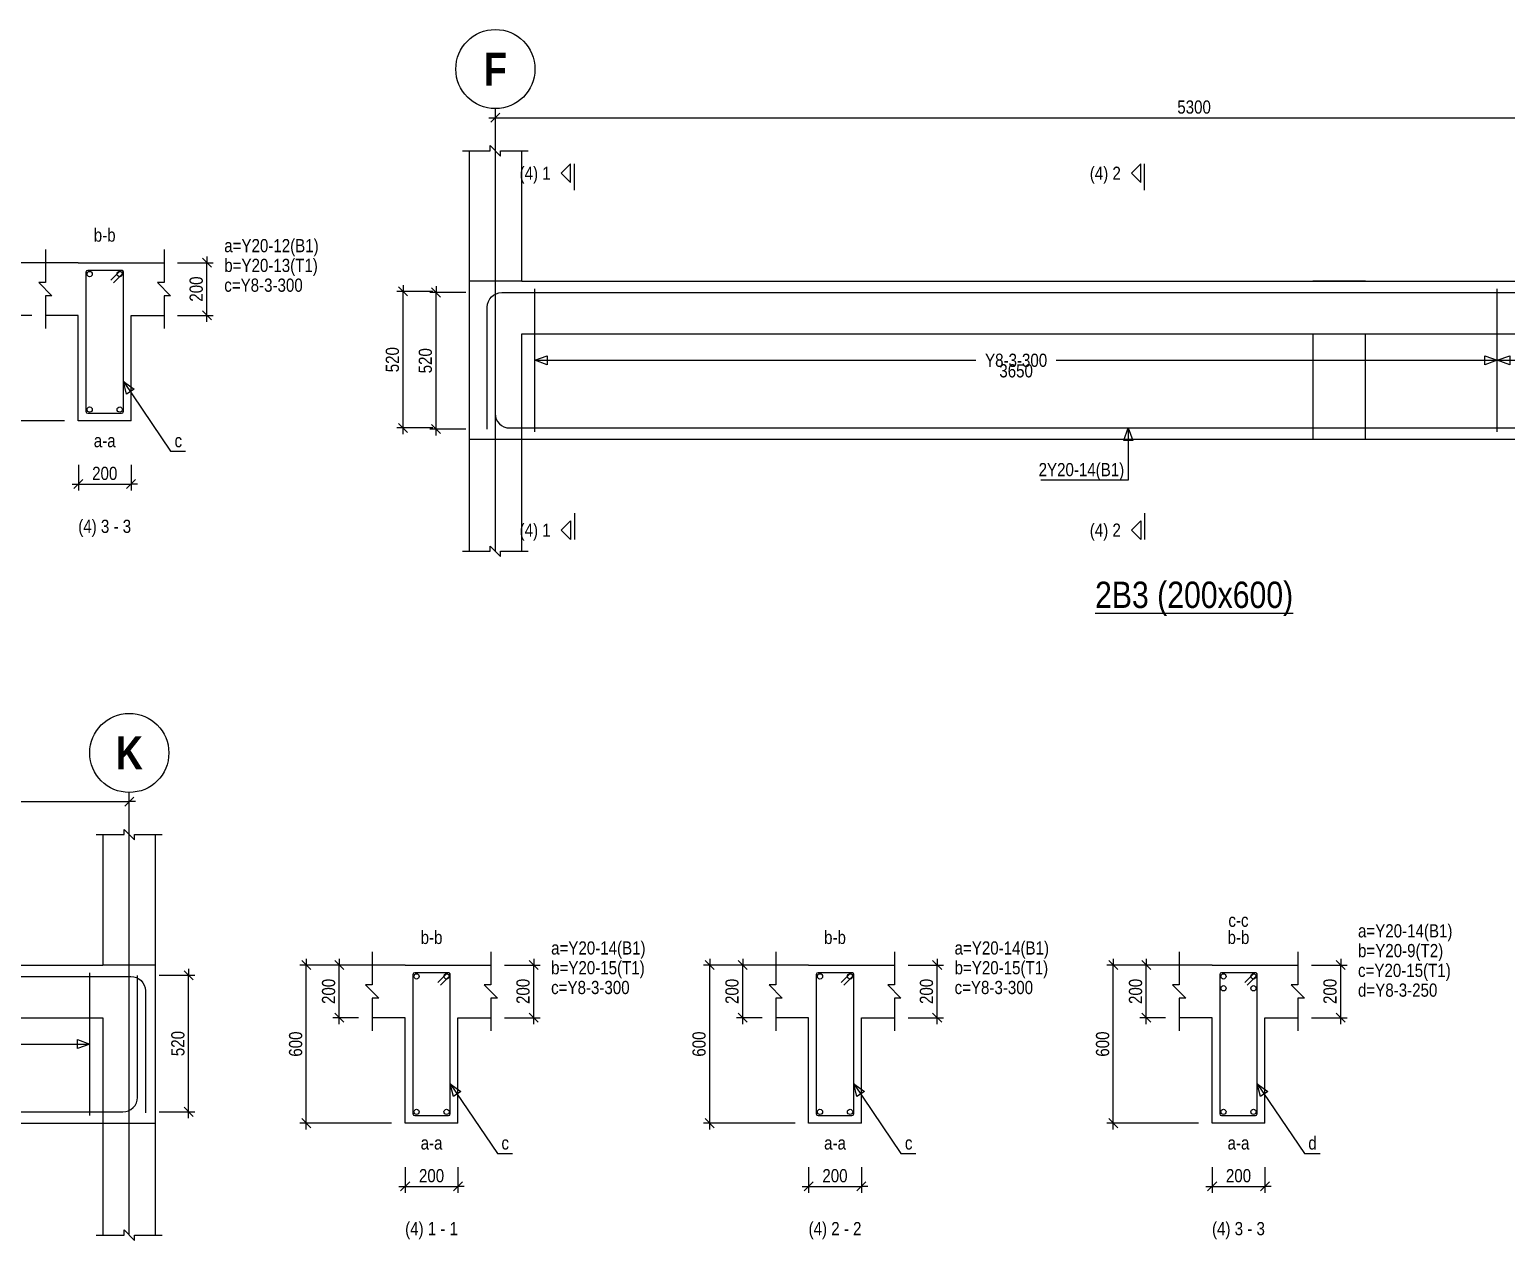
# Model space of a CAD drawing. Extents: x 0 to 206258, y -403073 to 0.
# Drawn here: x 33384 to 44586, y -204594 to -195404 of the extents above; entities that cross this region are included whole.
import ezdxf
from ezdxf.enums import TextEntityAlignment as Align
from ezdxf.lldxf.tags import DXFTag

# ---------------------------------------------------------------- set-up
doc = ezdxf.new("R2010")
doc.units = 0
doc.header["$LTSCALE"] = 1000
for name, color, linetype in [('Axis Circle(Dir 2)', 150, 'Continuous'), ('Axis Label(Dir 1)', 7, 'Continuous'), ('Axis Line(Dir 2)', 150, 'CENTER2'), ('Break Line', 5, 'Continuous'), ('Dimension Line', 5, 'Continuous'), ('Dimension Text', 5, 'Continuous'), ('Front Elevation Line', 40, 'Continuous'), ('Leader Line', 5, 'Continuous'), ('Link Line', 3, 'Continuous'), ('Rebar Label', 6, 'Continuous'), ('Rebar Line', 7, 'Continuous'), ('Section Label', 1, 'Continuous'), ('Section Line', 1, 'Continuous'), ('Top Rebar Label', 6, 'Continuous'), ('Top Rebar Line', 7, 'Continuous')]:
    doc.layers.add(name, color=color, linetype=linetype)
for name, color, linetype, true_color in [('Back Elevation Line', 191, 'HIDDEN2', 0xd4aaff), ('Beam Label(D)', 94, 'Continuous', 0x008100), ('Beam Line(D)', 112, 'Continuous', 0x00bd5e), ('Link Label', 94, 'Continuous', 0x008100)]:
    doc.layers.add(name, color=color, linetype=linetype, true_color=true_color)
doc.styles.add('Axis Label(Dir 1)', font='ARIALNB.TTF', dxfattribs={"height": 250})
doc.styles.add('Beam Label(D)', font='ARIALN.TTF', dxfattribs={"height": 200})
doc.styles.add('Dimension Text', font='ARIALN.TTF', dxfattribs={"height": 100})
doc.styles.add('Link Label', font='ARIALN.TTF', dxfattribs={"height": 100})
doc.styles.add('Rebar Label', font='ARIALN.TTF', dxfattribs={"height": 100})
doc.styles.add('Section Label', font='ARIALN.TTF', dxfattribs={"height": 100})
doc.styles.add('Top Rebar Label', font='ARIALN.TTF', dxfattribs={"height": 100})
tags = doc.linetypes.add('CENTER2', pattern=[1.125, 0.75, -0.125, 0.125, -0.125]).pattern_tags.tags
tags[10:11] = [DXFTag(74, 4), DXFTag(75, 0), DXFTag(340, '0'), DXFTag(46, 0.0), DXFTag(50, 0.0), DXFTag(44, 0.0), DXFTag(45, 0.0)]
tags[8:9] = [DXFTag(74, 4), DXFTag(75, 0), DXFTag(340, '0'), DXFTag(46, 0.0), DXFTag(50, 0.0), DXFTag(44, 0.0), DXFTag(45, 0.0)]
tags[6:7] = [DXFTag(74, 4), DXFTag(75, 0), DXFTag(340, '0'), DXFTag(46, 0.0), DXFTag(50, 0.0), DXFTag(44, 0.0), DXFTag(45, 0.0)]
tags[4:5] = [DXFTag(74, 4), DXFTag(75, 0), DXFTag(340, '0'), DXFTag(46, 0.0), DXFTag(50, 0.0), DXFTag(44, 0.0), DXFTag(45, 0.0)]
tags = doc.linetypes.add('HIDDEN2', pattern=[0.1875, 0.125, -0.0625]).pattern_tags.tags
tags[6:7] = [DXFTag(74, 4), DXFTag(75, 0), DXFTag(340, '0'), DXFTag(46, 0.0), DXFTag(50, 0.0), DXFTag(44, 0.0), DXFTag(45, 0.0)]
tags[4:5] = [DXFTag(74, 4), DXFTag(75, 0), DXFTag(340, '0'), DXFTag(46, 0.0), DXFTag(50, 0.0), DXFTag(44, 0.0), DXFTag(45, 0.0)]
doc.dimstyles.new('BEAM', dxfattribs={"dimtxt": 100, "dimasz": 30, "dimexe": 48.3, "dimexo": 103.5, "dimgap": 30, "dimtad": 1, "dimtoh": 1, "dimdec": 1, "dimlfac": 0.5, "dimdsep": 46, "dimtxsty": 'Dimension Text', "dimblk": 'PCDIM_TICK', "dimcen": 0.09, "dimclrd": 5, "dimclre": 5, "dimclrt": 5, "dimadec": 1, "dimazin": 0, "dimtp": 1, "dimtm": 1, "dimtfac": 1, "dimtdec": 4, "dimtofl": 0, "dimtmove": 0, "dimatfit": 3, "dimfxl": 1, "dimtolj": 1, "dimtzin": 0, "dimarcsym": 0})

# ---------------------------------------------------------------- blocks, each defined once
blk = doc.blocks.new('PCDIM_TICK')
at = {"layer": 'Dimension Line', "color": 0, "transparency": 33554687}
for p, q in [((1.15, 1.15), (-1.15, -1.15)), ((1.61, 0), (0, 0))]:
    blk.add_line(p, q, dxfattribs=at)
blk = doc.blocks.new('*U2745')
at = {"layer": 'Dimension Line', "color": 5, "true_color": 0x0000ff, "transparency": 16777216}
for p, q in [((34507, -197174), (34777, -197174)), ((34729, -197574), (34729, -197174)), ((34507, -197574), (34777, -197574))]:
    blk.add_line(p, q, dxfattribs=at)
at = {"layer": 'Dimension Line', "color": 5, "true_color": 0x0000ff, "transparency": 16777216, "xscale": 30, "yscale": 30}
for p, rotation in [((34729, -197174), 89.99999999999447), ((34729, -197574), 269.9999999999834)]:
    blk.add_blockref('PCDIM_TICK', p, dxfattribs=dict(at, rotation=rotation))
at = {"layer": 'Dimension Line', "color": 5, "true_color": 0x0000ff, "transparency": 16777216, "insert": (34699, -197374), "char_height": 100, "width": 182.77, "attachment_point": 8, "rotation": 90, "style": 'Dimension Text'}
blk.add_mtext('200', dxfattribs=at)
blk = doc.blocks.new('*U2746')
at = {"layer": 'Dimension Line', "color": 5, "true_color": 0x0000ff, "transparency": 16777216}
for p, q in [((33400, -197174), (33205, -197174)), ((33254, -197574), (33254, -197174)), ((33400, -197574), (33205, -197574))]:
    blk.add_line(p, q, dxfattribs=at)
at = {"layer": 'Dimension Line', "color": 5, "true_color": 0x0000ff, "transparency": 16777216, "xscale": 30, "yscale": 30}
for p, rotation in [((33254, -197174), 89.99999999999447), ((33254, -197574), 269.9999999999834)]:
    blk.add_blockref('PCDIM_TICK', p, dxfattribs=dict(at, rotation=rotation))
at = {"layer": 'Dimension Line', "color": 5, "true_color": 0x0000ff, "transparency": 16777216, "insert": (33224, -197374), "char_height": 100, "width": 182.77, "attachment_point": 8, "rotation": 90, "style": 'Dimension Text'}
blk.add_mtext('200', dxfattribs=at)
blk = doc.blocks.new('*U2747')
at = {"layer": 'Dimension Line', "color": 5, "true_color": 0x0000ff, "transparency": 16777216}
for p, q in [((33650, -197174), (32955, -197174)), ((33004, -198374), (33004, -197174)), ((33650, -198374), (32955, -198374))]:
    blk.add_line(p, q, dxfattribs=at)
at = {"layer": 'Dimension Line', "color": 5, "true_color": 0x0000ff, "transparency": 16777216, "xscale": 30, "yscale": 30}
for p, rotation in [((33004, -197174), 89.99999999999447), ((33004, -198374), 269.9999999999834)]:
    blk.add_blockref('PCDIM_TICK', p, dxfattribs=dict(at, rotation=rotation))
at = {"layer": 'Dimension Line', "color": 5, "true_color": 0x0000ff, "transparency": 16777216, "insert": (32974, -197774), "char_height": 100, "width": 181.97, "attachment_point": 8, "rotation": 90, "style": 'Dimension Text'}
blk.add_mtext('600', dxfattribs=at)
blk = doc.blocks.new('*U2748')
at = {"layer": 'Dimension Line', "color": 5, "true_color": 0x0000ff, "transparency": 16777216}
for p, q in [((33754, -198708), (33754, -198903)), ((34154, -198708), (34154, -198903)), ((33754, -198854), (34154, -198854))]:
    blk.add_line(p, q, dxfattribs=at)
at = {"layer": 'Dimension Line', "color": 5, "true_color": 0x0000ff, "transparency": 16777216, "xscale": 30, "yscale": 30, "rotation": 180.0000000000004}
blk.add_blockref('PCDIM_TICK', (33754, -198854), dxfattribs=at)
at = {"layer": 'Dimension Line', "color": 5, "true_color": 0x0000ff, "transparency": 16777216, "xscale": 30, "yscale": 30}
blk.add_blockref('PCDIM_TICK', (34154, -198854), dxfattribs=at)
at = {"layer": 'Dimension Line', "color": 5, "true_color": 0x0000ff, "transparency": 16777216, "insert": (33954, -198824), "char_height": 100, "width": 182.77, "attachment_point": 8, "style": 'Dimension Text'}
blk.add_mtext('200', dxfattribs=at)
blk = doc.blocks.new('*U2752')
at = {"layer": 'Dimension Line', "color": 5, "true_color": 0x0000ff, "transparency": 16777216}
for p, q in [((36692, -197400), (36419, -197400)), ((36467, -198436), (36467, -197400)), ((36692, -198436), (36419, -198436))]:
    blk.add_line(p, q, dxfattribs=at)
at = {"layer": 'Dimension Line', "color": 5, "true_color": 0x0000ff, "transparency": 16777216, "xscale": 30, "yscale": 30}
for p, rotation in [((36467, -197400), 89.99999999999447), ((36467, -198436), 269.9999999999834)]:
    blk.add_blockref('PCDIM_TICK', p, dxfattribs=dict(at, rotation=rotation))
at = {"layer": 'Dimension Line', "color": 5, "true_color": 0x0000ff, "transparency": 16777216, "insert": (36437, -197918), "char_height": 100, "width": 181.5, "attachment_point": 8, "rotation": 90, "style": 'Dimension Text'}
blk.add_mtext('520', dxfattribs=at)
blk = doc.blocks.new('*U2753')
at = {"layer": 'Dimension Line', "color": 5, "true_color": 0x0000ff, "transparency": 16777216}
for p, q in [((36442, -197392), (36169, -197392)), ((36217, -198428), (36217, -197392)), ((36442, -198428), (36169, -198428))]:
    blk.add_line(p, q, dxfattribs=at)
at = {"layer": 'Dimension Line', "color": 5, "true_color": 0x0000ff, "transparency": 16777216, "xscale": 30, "yscale": 30}
for p, rotation in [((36217, -197392), 89.99999999999447), ((36217, -198428), 269.9999999999834)]:
    blk.add_blockref('PCDIM_TICK', p, dxfattribs=dict(at, rotation=rotation))
at = {"layer": 'Dimension Line', "color": 5, "true_color": 0x0000ff, "transparency": 16777216, "insert": (36187, -197910), "char_height": 100, "width": 181.5, "attachment_point": 8, "rotation": 90, "style": 'Dimension Text'}
blk.add_mtext('520', dxfattribs=at)
blk = doc.blocks.new('*U2754')
at = {"layer": 'Dimension Line', "color": 5, "true_color": 0x0000ff, "transparency": 16777216}
for p, q in [((36917, -196221), (36917, -196026)), ((47517, -196221), (47517, -196026)), ((36917, -196074), (47517, -196074))]:
    blk.add_line(p, q, dxfattribs=at)
at = {"layer": 'Dimension Line', "color": 5, "true_color": 0x0000ff, "transparency": 16777216, "xscale": 30, "yscale": 30, "rotation": 180.0000000000004}
blk.add_blockref('PCDIM_TICK', (36917, -196074), dxfattribs=at)
at = {"layer": 'Dimension Line', "color": 5, "true_color": 0x0000ff, "transparency": 16777216, "xscale": 30, "yscale": 30}
blk.add_blockref('PCDIM_TICK', (47517, -196074), dxfattribs=at)
at = {"layer": 'Dimension Line', "color": 5, "true_color": 0x0000ff, "transparency": 16777216, "insert": (42217, -196044), "char_height": 100, "width": 245.98, "attachment_point": 8, "style": 'Dimension Text'}
blk.add_mtext('5300', dxfattribs=at)
blk = doc.blocks.new('*U2791')
at = {"layer": 'Dimension Line', "color": 5, "true_color": 0x0000ff, "transparency": 16777216}
for p, q in [((36987, -202504), (37256, -202504)), ((37208, -202904), (37208, -202504)), ((36987, -202904), (37256, -202904))]:
    blk.add_line(p, q, dxfattribs=at)
at = {"layer": 'Dimension Line', "color": 5, "true_color": 0x0000ff, "transparency": 16777216, "xscale": 30, "yscale": 30}
for p, rotation in [((37208, -202504), 89.99999999999447), ((37208, -202904), 269.9999999999834)]:
    blk.add_blockref('PCDIM_TICK', p, dxfattribs=dict(at, rotation=rotation))
at = {"layer": 'Dimension Line', "color": 5, "true_color": 0x0000ff, "transparency": 16777216, "insert": (37178, -202704), "char_height": 100, "width": 182.77, "attachment_point": 8, "rotation": 90, "style": 'Dimension Text'}
blk.add_mtext('200', dxfattribs=at)
blk = doc.blocks.new('*U2792')
at = {"layer": 'Dimension Line', "color": 5, "true_color": 0x0000ff, "transparency": 16777216}
for p, q in [((35880, -202504), (35685, -202504)), ((35733, -202904), (35733, -202504)), ((35880, -202904), (35685, -202904))]:
    blk.add_line(p, q, dxfattribs=at)
at = {"layer": 'Dimension Line', "color": 5, "true_color": 0x0000ff, "transparency": 16777216, "xscale": 30, "yscale": 30}
for p, rotation in [((35733, -202504), 89.99999999999447), ((35733, -202904), 269.9999999999834)]:
    blk.add_blockref('PCDIM_TICK', p, dxfattribs=dict(at, rotation=rotation))
at = {"layer": 'Dimension Line', "color": 5, "true_color": 0x0000ff, "transparency": 16777216, "insert": (35703, -202704), "char_height": 100, "width": 182.77, "attachment_point": 8, "rotation": 90, "style": 'Dimension Text'}
blk.add_mtext('200', dxfattribs=at)
blk = doc.blocks.new('*U2793')
at = {"layer": 'Dimension Line', "color": 5, "true_color": 0x0000ff, "transparency": 16777216}
for p, q in [((36130, -202504), (35435, -202504)), ((35483, -203704), (35483, -202504)), ((36130, -203704), (35435, -203704))]:
    blk.add_line(p, q, dxfattribs=at)
at = {"layer": 'Dimension Line', "color": 5, "true_color": 0x0000ff, "transparency": 16777216, "xscale": 30, "yscale": 30}
for p, rotation in [((35483, -202504), 89.99999999999447), ((35483, -203704), 269.9999999999834)]:
    blk.add_blockref('PCDIM_TICK', p, dxfattribs=dict(at, rotation=rotation))
at = {"layer": 'Dimension Line', "color": 5, "true_color": 0x0000ff, "transparency": 16777216, "insert": (35453, -203104), "char_height": 100, "width": 181.97, "attachment_point": 8, "rotation": 90, "style": 'Dimension Text'}
blk.add_mtext('600', dxfattribs=at)
blk = doc.blocks.new('*U2794')
at = {"layer": 'Dimension Line', "color": 5, "true_color": 0x0000ff, "transparency": 16777216}
for p, q in [((36233, -204038), (36233, -204233)), ((36633, -204038), (36633, -204233)), ((36233, -204184), (36633, -204184))]:
    blk.add_line(p, q, dxfattribs=at)
at = {"layer": 'Dimension Line', "color": 5, "true_color": 0x0000ff, "transparency": 16777216, "xscale": 30, "yscale": 30, "rotation": 180.0000000000004}
blk.add_blockref('PCDIM_TICK', (36233, -204184), dxfattribs=at)
at = {"layer": 'Dimension Line', "color": 5, "true_color": 0x0000ff, "transparency": 16777216, "xscale": 30, "yscale": 30}
blk.add_blockref('PCDIM_TICK', (36633, -204184), dxfattribs=at)
at = {"layer": 'Dimension Line', "color": 5, "true_color": 0x0000ff, "transparency": 16777216, "insert": (36433, -204154), "char_height": 100, "width": 182.77, "attachment_point": 8, "style": 'Dimension Text'}
blk.add_mtext('200', dxfattribs=at)
blk = doc.blocks.new('*U2795')
at = {"layer": 'Dimension Line', "color": 5, "true_color": 0x0000ff, "transparency": 16777216}
for p, q in [((40047, -202504), (40317, -202504)), ((40268, -202904), (40268, -202504)), ((40047, -202904), (40317, -202904))]:
    blk.add_line(p, q, dxfattribs=at)
at = {"layer": 'Dimension Line', "color": 5, "true_color": 0x0000ff, "transparency": 16777216, "xscale": 30, "yscale": 30}
for p, rotation in [((40268, -202504), 89.99999999999447), ((40268, -202904), 269.9999999999834)]:
    blk.add_blockref('PCDIM_TICK', p, dxfattribs=dict(at, rotation=rotation))
at = {"layer": 'Dimension Line', "color": 5, "true_color": 0x0000ff, "transparency": 16777216, "insert": (40238, -202704), "char_height": 100, "width": 182.77, "attachment_point": 8, "rotation": 90, "style": 'Dimension Text'}
blk.add_mtext('200', dxfattribs=at)
blk = doc.blocks.new('*U2796')
at = {"layer": 'Dimension Line', "color": 5, "true_color": 0x0000ff, "transparency": 16777216}
for p, q in [((38940, -202504), (38745, -202504)), ((38793, -202904), (38793, -202504)), ((38940, -202904), (38745, -202904))]:
    blk.add_line(p, q, dxfattribs=at)
at = {"layer": 'Dimension Line', "color": 5, "true_color": 0x0000ff, "transparency": 16777216, "xscale": 30, "yscale": 30}
for p, rotation in [((38793, -202504), 89.99999999999447), ((38793, -202904), 269.9999999999834)]:
    blk.add_blockref('PCDIM_TICK', p, dxfattribs=dict(at, rotation=rotation))
at = {"layer": 'Dimension Line', "color": 5, "true_color": 0x0000ff, "transparency": 16777216, "insert": (38763, -202704), "char_height": 100, "width": 182.77, "attachment_point": 8, "rotation": 90, "style": 'Dimension Text'}
blk.add_mtext('200', dxfattribs=at)
blk = doc.blocks.new('*U2797')
at = {"layer": 'Dimension Line', "color": 5, "true_color": 0x0000ff, "transparency": 16777216}
for p, q in [((39190, -202504), (38495, -202504)), ((38543, -203704), (38543, -202504)), ((39190, -203704), (38495, -203704))]:
    blk.add_line(p, q, dxfattribs=at)
at = {"layer": 'Dimension Line', "color": 5, "true_color": 0x0000ff, "transparency": 16777216, "xscale": 30, "yscale": 30}
for p, rotation in [((38543, -202504), 89.99999999999447), ((38543, -203704), 269.9999999999834)]:
    blk.add_blockref('PCDIM_TICK', p, dxfattribs=dict(at, rotation=rotation))
at = {"layer": 'Dimension Line', "color": 5, "true_color": 0x0000ff, "transparency": 16777216, "insert": (38513, -203104), "char_height": 100, "width": 181.97, "attachment_point": 8, "rotation": 90, "style": 'Dimension Text'}
blk.add_mtext('600', dxfattribs=at)
blk = doc.blocks.new('*U2798')
at = {"layer": 'Dimension Line', "color": 5, "true_color": 0x0000ff, "transparency": 16777216}
for p, q in [((39293, -204038), (39293, -204233)), ((39693, -204038), (39693, -204233)), ((39293, -204184), (39693, -204184))]:
    blk.add_line(p, q, dxfattribs=at)
at = {"layer": 'Dimension Line', "color": 5, "true_color": 0x0000ff, "transparency": 16777216, "xscale": 30, "yscale": 30, "rotation": 180.0000000000004}
blk.add_blockref('PCDIM_TICK', (39293, -204184), dxfattribs=at)
at = {"layer": 'Dimension Line', "color": 5, "true_color": 0x0000ff, "transparency": 16777216, "xscale": 30, "yscale": 30}
blk.add_blockref('PCDIM_TICK', (39693, -204184), dxfattribs=at)
at = {"layer": 'Dimension Line', "color": 5, "true_color": 0x0000ff, "transparency": 16777216, "insert": (39493, -204154), "char_height": 100, "width": 182.77, "attachment_point": 8, "style": 'Dimension Text'}
blk.add_mtext('200', dxfattribs=at)
blk = doc.blocks.new('*U2799')
at = {"layer": 'Dimension Line', "color": 5, "true_color": 0x0000ff, "transparency": 16777216}
for p, q in [((43107, -202504), (43377, -202504)), ((43329, -202904), (43329, -202504)), ((43107, -202904), (43377, -202904))]:
    blk.add_line(p, q, dxfattribs=at)
at = {"layer": 'Dimension Line', "color": 5, "true_color": 0x0000ff, "transparency": 16777216, "xscale": 30, "yscale": 30}
for p, rotation in [((43329, -202504), 89.99999999999447), ((43329, -202904), 269.9999999999834)]:
    blk.add_blockref('PCDIM_TICK', p, dxfattribs=dict(at, rotation=rotation))
at = {"layer": 'Dimension Line', "color": 5, "true_color": 0x0000ff, "transparency": 16777216, "insert": (43299, -202704), "char_height": 100, "width": 182.77, "attachment_point": 8, "rotation": 90, "style": 'Dimension Text'}
blk.add_mtext('200', dxfattribs=at)
blk = doc.blocks.new('*U2800')
at = {"layer": 'Dimension Line', "color": 5, "true_color": 0x0000ff, "transparency": 16777216}
for p, q in [((42000, -202504), (41805, -202504)), ((41854, -202904), (41854, -202504)), ((42000, -202904), (41805, -202904))]:
    blk.add_line(p, q, dxfattribs=at)
at = {"layer": 'Dimension Line', "color": 5, "true_color": 0x0000ff, "transparency": 16777216, "xscale": 30, "yscale": 30}
for p, rotation in [((41854, -202504), 89.99999999999447), ((41854, -202904), 269.9999999999834)]:
    blk.add_blockref('PCDIM_TICK', p, dxfattribs=dict(at, rotation=rotation))
at = {"layer": 'Dimension Line', "color": 5, "true_color": 0x0000ff, "transparency": 16777216, "insert": (41824, -202704), "char_height": 100, "width": 182.77, "attachment_point": 8, "rotation": 90, "style": 'Dimension Text'}
blk.add_mtext('200', dxfattribs=at)
blk = doc.blocks.new('*U2801')
at = {"layer": 'Dimension Line', "color": 5, "true_color": 0x0000ff, "transparency": 16777216}
for p, q in [((42250, -202504), (41555, -202504)), ((41604, -203704), (41604, -202504)), ((42250, -203704), (41555, -203704))]:
    blk.add_line(p, q, dxfattribs=at)
at = {"layer": 'Dimension Line', "color": 5, "true_color": 0x0000ff, "transparency": 16777216, "xscale": 30, "yscale": 30}
for p, rotation in [((41604, -202504), 89.99999999999447), ((41604, -203704), 269.9999999999834)]:
    blk.add_blockref('PCDIM_TICK', p, dxfattribs=dict(at, rotation=rotation))
at = {"layer": 'Dimension Line', "color": 5, "true_color": 0x0000ff, "transparency": 16777216, "insert": (41574, -203104), "char_height": 100, "width": 181.97, "attachment_point": 8, "rotation": 90, "style": 'Dimension Text'}
blk.add_mtext('600', dxfattribs=at)
blk = doc.blocks.new('*U2802')
at = {"layer": 'Dimension Line', "color": 5, "true_color": 0x0000ff, "transparency": 16777216}
for p, q in [((42354, -204038), (42354, -204233)), ((42754, -204038), (42754, -204233)), ((42354, -204184), (42754, -204184))]:
    blk.add_line(p, q, dxfattribs=at)
at = {"layer": 'Dimension Line', "color": 5, "true_color": 0x0000ff, "transparency": 16777216, "xscale": 30, "yscale": 30, "rotation": 180.0000000000004}
blk.add_blockref('PCDIM_TICK', (42354, -204184), dxfattribs=at)
at = {"layer": 'Dimension Line', "color": 5, "true_color": 0x0000ff, "transparency": 16777216, "xscale": 30, "yscale": 30}
blk.add_blockref('PCDIM_TICK', (42754, -204184), dxfattribs=at)
at = {"layer": 'Dimension Line', "color": 5, "true_color": 0x0000ff, "transparency": 16777216, "insert": (42554, -204154), "char_height": 100, "width": 182.77, "attachment_point": 8, "style": 'Dimension Text'}
blk.add_mtext('200', dxfattribs=at)
blk = doc.blocks.new('*U2804')
at = {"layer": 'Dimension Line', "color": 5, "true_color": 0x0000ff, "transparency": 16777216}
for p, q in [((34366, -202582), (34638, -202582)), ((34590, -203618), (34590, -202582)), ((34366, -203618), (34638, -203618))]:
    blk.add_line(p, q, dxfattribs=at)
at = {"layer": 'Dimension Line', "color": 5, "true_color": 0x0000ff, "transparency": 16777216, "xscale": 30, "yscale": 30}
for p, rotation in [((34590, -202582), 89.99999999999447), ((34590, -203618), 269.9999999999834)]:
    blk.add_blockref('PCDIM_TICK', p, dxfattribs=dict(at, rotation=rotation))
at = {"layer": 'Dimension Line', "color": 5, "true_color": 0x0000ff, "transparency": 16777216, "insert": (34560, -203100), "char_height": 100, "width": 181.5, "attachment_point": 8, "rotation": 90, "style": 'Dimension Text'}
blk.add_mtext('520', dxfattribs=at)
blk = doc.blocks.new('*U2805')
at = {"layer": 'Dimension Line', "color": 5, "true_color": 0x0000ff, "transparency": 16777216}
for p, q in [((23940, -201411), (23940, -201216)), ((23940, -201264), (34140, -201264)), ((34140, -201411), (34140, -201216))]:
    blk.add_line(p, q, dxfattribs=at)
at = {"layer": 'Dimension Line', "color": 5, "true_color": 0x0000ff, "transparency": 16777216, "xscale": 30, "yscale": 30, "rotation": 180.0000000000004}
blk.add_blockref('PCDIM_TICK', (23940, -201264), dxfattribs=at)
at = {"layer": 'Dimension Line', "color": 5, "true_color": 0x0000ff, "transparency": 16777216, "xscale": 30, "yscale": 30}
blk.add_blockref('PCDIM_TICK', (34140, -201264), dxfattribs=at)
at = {"layer": 'Dimension Line', "color": 5, "true_color": 0x0000ff, "transparency": 16777216, "insert": (29040, -201234), "char_height": 100, "width": 245.98, "attachment_point": 8, "style": 'Dimension Text'}
blk.add_mtext('5100', dxfattribs=at)

msp = doc.modelspace()

# ---------------------------------------------------------------- linework, layer by layer
at = {"layer": 'Axis Circle(Dir 2)', "transparency": 33554687}
for centre in [(36917.055, -195704.284), (34140.146, -200894.284)]:
    msp.add_circle(centre, 300, dxfattribs=at)
at = {"layer": 'Axis Line(Dir 2)', "transparency": 33554687}
for points in [[(36917.055, -199364.284), (36917.055, -196004.284)], [(34140.146, -204554.284), (34140.146, -201194.284)]]:
    msp.add_lwpolyline(points, dxfattribs=at)
at = {"layer": 'Back Elevation Line', "transparency": 33554687}
for points in [[(37117.055, -197314.284), (36717.055, -197314.284)], [(36717.055, -197314.284), (36717.055, -198514.284)], [(37117.055, -197314.284), (57517.055, -197314.284)], [(37117.055, -198514.284), (37117.055, -197714.284)], [(37117.055, -197714.284), (57517.055, -197714.284)], [(36717.055, -198514.284), (37117.055, -198514.284)], [(13540.146, -202504.284), (33940.146, -202504.284)], [(34340.146, -202504.284), (33940.146, -202504.284)], [(34340.146, -203704.284), (34340.146, -202504.284)], [(13540.146, -202904.284), (33940.146, -202904.284)], [(33940.146, -202904.284), (33940.146, -203704.284)], [(33940.146, -203704.284), (34340.146, -203704.284)]]:
    msp.add_lwpolyline(points, dxfattribs=at)
at = {"layer": 'Beam Line(D)', "transparency": 33554687}
for points in [[(36717.055, -196324.284), (36717.055, -197314.284)], [(37117.055, -197314.284), (37117.055, -196324.284)], [(33753.623, -197174.284), (33503.623, -197174.284)], [(33753.623, -197174.284), (34153.623, -197174.284)], [(33753.623, -197174.284), (33753.623, -197174.284)], [(34153.623, -197174.284), (34153.623, -197174.284)], [(34153.623, -197174.284), (34403.623, -197174.284)], [(36717.055, -197314.284), (36717.055, -199364.284)], [(37117.055, -197314.284), (47317.055, -197314.284)], [(34153.623, -198374.284), (33753.623, -198374.284), (33753.623, -197574.284), (33503.623, -197574.284)], [(34153.623, -198374.284), (34153.623, -197574.284), (34403.623, -197574.284)], [(37117.055, -199364.284), (37117.055, -198514.284)], [(37117.055, -198514.284), (47317.055, -198514.284)], [(33940.146, -201514.284), (33940.146, -202504.284)], [(34340.146, -202504.284), (34340.146, -201514.284)], [(24140.146, -202504.284), (33940.146, -202504.284)], [(34340.146, -204554.284), (34340.146, -202504.284)], [(36233.147, -202504.284), (35983.147, -202504.284)], [(36233.147, -202504.284), (36633.147, -202504.284)], [(36233.147, -202504.284), (36233.147, -202504.284)], [(36633.147, -202504.284), (36633.147, -202504.284)], [(36633.147, -202504.284), (36883.147, -202504.284)], [(39293.385, -202504.284), (39043.385, -202504.284)], [(39293.385, -202504.284), (39693.385, -202504.284)], [(39293.385, -202504.284), (39293.385, -202504.284)], [(39693.385, -202504.284), (39693.385, -202504.284)], [(39693.385, -202504.284), (39943.385, -202504.284)], [(42353.624, -202504.284), (42103.624, -202504.284)], [(42353.624, -202504.284), (42753.624, -202504.284)], [(42353.624, -202504.284), (42353.624, -202504.284)], [(42753.624, -202504.284), (42753.624, -202504.284)], [(42753.624, -202504.284), (43003.624, -202504.284)], [(36633.147, -203704.284), (36233.147, -203704.284), (36233.147, -202904.284), (35983.147, -202904.284)], [(36633.147, -203704.284), (36633.147, -202904.284), (36883.147, -202904.284)], [(39693.385, -203704.284), (39293.385, -203704.284), (39293.385, -202904.284), (39043.385, -202904.284)], [(39693.385, -203704.284), (39693.385, -202904.284), (39943.385, -202904.284)], [(42753.624, -203704.284), (42353.624, -203704.284), (42353.624, -202904.284), (42103.624, -202904.284)], [(42753.624, -203704.284), (42753.624, -202904.284), (43003.624, -202904.284)], [(24140.146, -203704.284), (33940.146, -203704.284)], [(33940.146, -203704.284), (33940.146, -204554.284)]]:
    msp.add_lwpolyline(points, dxfattribs=at)
at = {"layer": 'Break Line', "transparency": 33554687}
for points in [[(36667.055, -196324.284), (36877.055, -196324.284), (36877.055, -196284.284), (36957.055, -196364.284), (36957.055, -196324.284), (37167.055, -196324.284)], [(33503.623, -197074.284), (33503.623, -197324.284), (33453.623, -197324.284), (33553.623, -197424.284), (33503.623, -197424.284), (33503.623, -197674.284)], [(34403.623, -197074.284), (34403.623, -197324.284), (34353.623, -197324.284), (34453.623, -197424.284), (34403.623, -197424.284), (34403.623, -197674.284)], [(36667.055, -199364.284), (36877.055, -199364.284), (36877.055, -199324.284), (36957.055, -199404.284), (36957.055, -199364.284), (37167.055, -199364.284)], [(33890.146, -201514.284), (34100.146, -201514.284), (34100.146, -201474.284), (34180.146, -201554.284), (34180.146, -201514.284), (34390.146, -201514.284)], [(35983.147, -202404.284), (35983.147, -202654.284), (35933.147, -202654.284), (36033.147, -202754.284), (35983.147, -202754.284), (35983.147, -203004.284)], [(36883.147, -202404.284), (36883.147, -202654.284), (36833.147, -202654.284), (36933.147, -202754.284), (36883.147, -202754.284), (36883.147, -203004.284)], [(39043.385, -202404.284), (39043.385, -202654.284), (38993.385, -202654.284), (39093.385, -202754.284), (39043.385, -202754.284), (39043.385, -203004.284)], [(39943.385, -202404.284), (39943.385, -202654.284), (39893.385, -202654.284), (39993.385, -202754.284), (39943.385, -202754.284), (39943.385, -203004.284)], [(42103.624, -202404.284), (42103.624, -202654.284), (42053.624, -202654.284), (42153.624, -202754.284), (42103.624, -202754.284), (42103.624, -203004.284)], [(43003.624, -202404.284), (43003.624, -202654.284), (42953.624, -202654.284), (43053.624, -202754.284), (43003.624, -202754.284), (43003.624, -203004.284)], [(33890.146, -204554.284), (34100.146, -204554.284), (34100.146, -204514.284), (34180.146, -204594.284), (34180.146, -204554.284), (34390.146, -204554.284)]]:
    msp.add_lwpolyline(points, dxfattribs=at)
at = {"layer": 'Front Elevation Line', "transparency": 33554687}
for points in [[(37117.055, -197314.284), (36717.055, -197314.284)], [(36717.055, -197314.284), (36717.055, -198514.284)], [(37117.055, -197314.284), (43117.055, -197314.284)], [(43517.055, -197314.284), (43117.055, -197314.284)], [(43517.055, -197314.284), (47317.055, -197314.284)], [(37117.055, -198514.284), (37117.055, -197714.284)], [(37117.055, -197714.284), (43117.055, -197714.284)], [(43117.055, -197714.284), (43117.055, -198514.284)], [(43517.055, -198514.284), (43517.055, -197714.284)], [(43517.055, -197714.284), (47317.055, -197714.284)], [(36717.055, -198514.284), (37117.055, -198514.284)], [(43117.055, -198514.284), (43517.055, -198514.284)]]:
    msp.add_lwpolyline(points, dxfattribs=at)
at = {"layer": 'Leader Line', "transparency": 33554687}
for points in [[(37217.055, -197914.284), (37311.025, -197880.082), (37311.025, -197948.486), (37217.055, -197914.284), (40562.411, -197914.284)], [(41171.699, -197914.284), (44517.055, -197914.284), (44423.085, -197948.486), (44423.085, -197880.082), (44517.055, -197914.284)], [(44517.055, -197914.284), (44611.024, -197880.082), (44611.024, -197948.486), (44517.055, -197914.284), (45562.411, -197914.284)], [(34176.563, -198133.008), (34119.879, -198171.297), (34095.622, -198074.283), (34176.563, -198133.008)], [(34095.622, -198074.283), (34453.623, -198604.284), (34566.752, -198604.284)], [(41717.055, -198428.284), (41717.056, -198824.284), (41054.382, -198824.284)], [(41751.257, -198522.253), (41682.853, -198522.253), (41717.055, -198428.284), (41751.257, -198522.253)], [(30694.79, -203104.284), (33840.146, -203104.284), (33746.176, -203138.486), (33746.176, -203070.082), (33840.146, -203104.284)], [(36656.086, -203463.007), (36599.402, -203501.296), (36575.146, -203404.282), (36656.086, -203463.007)], [(36575.146, -203404.282), (36933.147, -203934.284), (37046.276, -203934.284)], [(39716.327, -203463.01), (39659.643, -203501.298), (39635.386, -203404.285), (39716.327, -203463.01)], [(39635.386, -203404.285), (39993.385, -203934.284), (40106.515, -203934.284)], [(42776.565, -203463.009), (42719.881, -203501.298), (42695.624, -203404.284), (42776.565, -203463.009)], [(42695.624, -203404.284), (43053.624, -203934.284), (43174.436, -203934.284)]]:
    msp.add_lwpolyline(points, dxfattribs=at)
at = {"layer": 'Link Line', "transparency": 33554687}
for p, q in [((37217.055, -198456.284), (37217.055, -197372.284)), ((44517.055, -198456.284), (44517.055, -197372.284)), ((33840.146, -203646.284), (33840.146, -202562.284))]:
    msp.add_line(p, q, dxfattribs=at)
for points in [[(34020.811, -197326.894), (34091.522, -197256.183, 0.668178638), (34081.623, -197232.284), (33825.623, -197232.284, 0.414213562), (33811.623, -197246.284), (33811.623, -198302.284, 0.414213562), (33825.623, -198316.284), (34081.623, -198316.284, 0.414213562), (34095.623, -198302.284), (34095.623, -197246.284, 0.668178638), (34071.723, -197236.384), (34001.012, -197307.095)], [(36500.335, -202656.894), (36571.046, -202586.183, 0.668178638), (36561.147, -202562.284), (36305.147, -202562.284, 0.414213562), (36291.147, -202576.284), (36291.147, -203632.284, 0.414213562), (36305.147, -203646.284), (36561.147, -203646.284, 0.414213562), (36575.147, -203632.284), (36575.147, -202576.284, 0.668178638), (36551.247, -202566.384), (36480.536, -202637.095)], [(39560.574, -202656.894), (39631.285, -202586.183, 0.668178638), (39621.385, -202562.284), (39365.385, -202562.284, 0.414213562), (39351.385, -202576.284), (39351.385, -203632.284, 0.414213562), (39365.385, -203646.284), (39621.385, -203646.284, 0.414213562), (39635.385, -203632.284), (39635.385, -202576.284, 0.668178638), (39611.486, -202566.384), (39540.775, -202637.095)], [(42620.813, -202656.894), (42691.523, -202586.183, 0.668178638), (42681.624, -202562.284), (42425.624, -202562.284, 0.414213562), (42411.624, -202576.284), (42411.624, -203632.284, 0.414213562), (42425.624, -203646.284), (42681.624, -203646.284, 0.414213562), (42695.624, -203632.284), (42695.624, -202576.284, 0.668178638), (42671.724, -202566.384), (42601.014, -202637.095)]]:
    msp.add_lwpolyline(points, format="xyb", dxfattribs=at)
at = {"layer": 'Rebar Line', "transparency": 33554687}
for points in [[(36915.055, -197392.284), (36915.055, -198318.328, 0.414213562), (37025.011, -198428.284), (57669.099, -198428.284, 0.414213813), (57779.056, -198318.328), (57779.055, -197392.284)], [(13338.146, -202582.284), (13338.146, -203508.328, 0.414213562), (13448.102, -203618.284), (34092.19, -203618.284, 0.414213813), (34202.147, -203508.328), (34202.146, -202582.284)]]:
    msp.add_lwpolyline(points, format="xyb", dxfattribs=at)
for centre in [(33839.623, -197260.284), (34067.623, -197260.284), (33839.623, -198288.284), (34067.623, -198288.284), (36319.147, -202590.284), (36547.147, -202590.284), (39379.385, -202590.284), (39607.385, -202590.284), (42439.624, -202590.284), (42667.624, -202590.284), (42439.624, -202680.284), (42667.624, -202680.284), (36319.147, -203618.284), (36547.147, -203618.284), (39379.385, -203618.284), (39607.385, -203618.284), (42439.624, -203618.284), (42667.624, -203618.284)]:
    msp.add_circle(centre, 20, dxfattribs=at)
at = {"layer": 'Section Line', "transparency": 33554687}
for points in [[(37487.055, -196424.284), (37416.345, -196494.994), (37487.055, -196565.705), (37487.055, -196424.284)], [(37517.055, -196624.284), (37517.055, -196424.284)], [(41812.056, -196424.284), (41741.345, -196494.994), (41812.056, -196565.705), (41812.056, -196424.284)], [(41842.056, -196624.284), (41842.056, -196424.284)], [(37487.055, -199274.284), (37487.055, -199274.284), (37416.345, -199203.573), (37487.055, -199132.862), (37487.055, -199274.284)], [(37517.055, -199074.284), (37517.055, -199274.284)], [(41812.056, -199274.284), (41812.056, -199274.284), (41741.345, -199203.573), (41812.056, -199132.862), (41812.056, -199274.284)], [(41842.056, -199074.284), (41842.056, -199274.284)]]:
    msp.add_lwpolyline(points, dxfattribs=at)
at = {"layer": 'Top Rebar Line', "transparency": 33554687}
for points in [[(36855.055, -198436.284), (36855.055, -197510.239, -0.414213562), (36965.011, -197400.284), (57729.1, -197400.284, -0.414213562), (57839.056, -197510.239), (57839.056, -198436.284)], [(13278.146, -203626.284), (13278.146, -202700.239, -0.414213562), (13388.102, -202590.284), (34152.19, -202590.284, -0.414213562), (34262.147, -202700.239), (34262.147, -203626.284)]]:
    msp.add_lwpolyline(points, format="xyb", dxfattribs=at)

# ---------------------------------------------------------------- texts
at = {"layer": 'Axis Label(Dir 1)', "transparency": 33554687, "style": 'Axis Label(Dir 1)'}
for s, p in [('F', (36917.055, -195704.284)), ('K', (34140.146, -200894.284))]:
    msp.add_text(s, height=250, dxfattribs=at).set_placement(p, align=Align.MIDDLE_CENTER)
at = {"layer": 'Beam Label(D)', "transparency": 33554687, "style": 'Beam Label(D)'}
msp.add_text('%%U2B3 (200x600)', height=200, dxfattribs=at).set_placement((42217.055, -199594.284), align=Align.TOP_CENTER)
at = {"layer": 'Dimension Text', "transparency": 33554687, "style": 'Dimension Text'}
msp.add_text('3650', height=100, dxfattribs=at).set_placement((40867.055, -197944.284), align=Align.TOP_CENTER)
at = {"layer": 'Link Label', "transparency": 33554687, "style": 'Link Label'}
for s, p in [(' c=Y8-3-300', (34828.623, -197394.284)), ('c', (34483.623, -198574.284)), (' c=Y8-3-300', (37308.147, -202724.284)), (' c=Y8-3-300', (40368.385, -202724.284)), (' d=Y8-3-250', (43428.624, -202744.284)), ('c', (36963.147, -203904.284)), ('c', (40023.385, -203904.284)), ('d', (43083.624, -203904.284))]:
    msp.add_text(s, height=100, dxfattribs=at).set_placement(p)
msp.add_text('Y8-3-300', height=100, dxfattribs=at).set_placement((40867.055, -197914.284), align=Align.MIDDLE_CENTER)
at = {"layer": 'Rebar Label', "transparency": 33554687, "style": 'Rebar Label'}
for s, p in [('b-b', (33953.623, -197044.284)), ('a-a', (33953.623, -198604.284)), ('c-c', (42553.624, -202244.284)), ('b-b', (36433.147, -202374.284)), ('b-b', (39493.385, -202374.284)), ('b-b', (42553.624, -202374.284)), ('a-a', (36433.147, -203934.284)), ('a-a', (39493.385, -203934.284)), ('a-a', (42553.624, -203934.284))]:
    msp.add_text(s, height=100, dxfattribs=at).set_placement(p, align=Align.BOTTOM_CENTER)
for s, p in [(' a=Y20-12(B1)', (34828.623, -197094.284)), (' a=Y20-14(B1)', (43428.624, -202294.284)), (' a=Y20-14(B1)', (37308.147, -202424.284)), (' a=Y20-14(B1)', (40368.385, -202424.284))]:
    msp.add_text(s, height=100, dxfattribs=at).set_placement(p)
msp.add_text(' 2Y20-14(B1)', height=100, dxfattribs=at).set_placement((41687.056, -198794.284), align=Align.RIGHT)
at = {"layer": 'Section Label', "transparency": 33554687, "style": 'Section Label'}
for s, p in [('(4) 1', (37336.345, -196494.994)), ('(4) 2', (41661.345, -196494.994)), ('(4) 1', (37336.345, -199203.573)), ('(4) 2', (41661.345, -199203.573))]:
    msp.add_text(s, height=100, dxfattribs=at).set_placement(p, align=Align.MIDDLE_RIGHT)
for s, p in [('(4) 3 - 3', (33953.623, -199254.284)), ('(4) 1 - 1', (36433.147, -204584.284)), ('(4) 2 - 2', (39493.385, -204584.284)), ('(4) 3 - 3', (42553.624, -204584.284))]:
    msp.add_text(s, height=100, dxfattribs=at).set_placement(p, align=Align.BOTTOM_CENTER)
at = {"layer": 'Top Rebar Label', "transparency": 33554687, "style": 'Top Rebar Label'}
for s, p in [(' b=Y20-13(T1)', (34828.623, -197244.284)), (' b=Y20-9(T2)', (43428.624, -202444.284)), (' b=Y20-15(T1)', (37308.147, -202574.284)), (' b=Y20-15(T1)', (40368.385, -202574.284)), (' c=Y20-15(T1)', (43428.624, -202594.284))]:
    msp.add_text(s, height=100, dxfattribs=at).set_placement(p)

# ---------------------------------------------------------------- dimensions: what is measured, and where the dimension line sits
at = {"layer": 'Dimension Line', "transparency": 33554687}
for base, p1, p2, text, picture, middle in [((42217.055, -196074.284), (36917.055, -196324.284), (47517.055, -196324.284), '5300', '*U2754', (42217.055, -196074.284)), ((33953.623, -198854.284), (33753.623, -198604.284), (34153.623, -198604.284), '200', '*U2748', (33953.623, -198854.284)), ((29040.146, -201264.284), (23940.146, -201514.284), (34140.146, -201514.284), '5100', '*U2805', (29040.146, -201264.284)), ((36433.147, -204184.284), (36233.147, -203934.284), (36633.147, -203934.284), '200', '*U2794', (36433.147, -204184.284)), ((39493.385, -204184.284), (39293.385, -203934.284), (39693.385, -203934.284), '200', '*U2798', (39493.385, -204184.284)), ((42553.624, -204184.284), (42353.624, -203934.284), (42753.624, -203934.284), '200', '*U2802', (42553.624, -204184.284))]:
    dim = msp.add_linear_dim(base=base, p1=p1, p2=p2, text=text, dimstyle='BEAM', override={"dimscale": 1, "dimtxt": 100, "dimasz": 30, "dimexe": 48.3, "dimexo": 103.5, "dimgap": 30, "dimtad": 1, "dimtih": 0, "dimdec": 1, "dimlfac": 0.5, "dimzin": 8, "dimlunit": 2, "dimpost": '', "dimtxsty": 'Dimension Text', "dimblk": 'PCDIM_TICK', "dimse1": 0, "dimse2": 0, "dimsd2": 0, "dimclrd": 5, "dimclre": 5, "dimclrt": 5, "dimaunit": 0, "dimadec": 1, "dimazin": 0, "dimtol": 0, "dimtp": 1, "dimtm": 1, "dimtmove": 0}, dxfattribs=at)
    dim.commit()
    dim.dimension.update_dxf_attribs({"geometry": picture, "text_midpoint": middle})
for base, p1, p2, angle, text, picture, middle in [((33003.623, -197774.284), (33753.623, -198374.284), (33753.623, -197174.284), 90, '600', '*U2747', (33003.623, -197774.284)), ((33253.623, -197374.284), (33503.623, -197574.284), (33503.623, -197174.284), 90, '200', '*U2746', (33253.623, -197374.284)), ((34728.623, -197374.284), (34403.623, -197574.284), (34403.623, -197174.284), 90, '200', '*U2745', (34728.623, -197374.284)), ((36217.055, -197910.284), (36545.055, -198428.284), (36545.055, -197392.284), 90, '520', '*U2753', (36217.055, -197910.284)), ((36467.055, -197918.284), (36795.055, -198436.284), (36795.055, -197400.284), 90, '520', '*U2752', (36467.055, -197918.284)), ((34590.146, -203100.283), (34262.147, -203618.284), (34262.146, -202582.284), 90.0000489, '520', '*U2804', (34590.146, -203100.283)), ((35483.147, -203104.284), (36233.147, -203704.284), (36233.147, -202504.284), 90, '600', '*U2793', (35483.147, -203104.284)), ((35733.147, -202704.284), (35983.147, -202904.284), (35983.147, -202504.284), 90, '200', '*U2792', (35733.147, -202704.284)), ((37208.147, -202704.284), (36883.147, -202904.284), (36883.147, -202504.284), 90, '200', '*U2791', (37208.147, -202704.284)), ((38543.385, -203104.284), (39293.385, -203704.284), (39293.385, -202504.284), 90, '600', '*U2797', (38543.385, -203104.284)), ((38793.385, -202704.284), (39043.385, -202904.284), (39043.385, -202504.284), 90, '200', '*U2796', (38793.385, -202704.284)), ((40268.385, -202704.284), (39943.385, -202904.284), (39943.385, -202504.284), 90, '200', '*U2795', (40268.385, -202704.284)), ((41603.624, -203104.284), (42353.624, -203704.284), (42353.624, -202504.284), 90, '600', '*U2801', (41603.624, -203104.284)), ((41853.624, -202704.284), (42103.624, -202904.284), (42103.624, -202504.284), 90, '200', '*U2800', (41853.624, -202704.284)), ((43328.624, -202704.284), (43003.624, -202904.284), (43003.624, -202504.284), 90, '200', '*U2799', (43328.624, -202704.284))]:
    dim = msp.add_linear_dim(base=base, p1=p1, p2=p2, angle=angle, text=text, dimstyle='BEAM', override={"dimscale": 1, "dimtxt": 100, "dimasz": 30, "dimexe": 48.3, "dimexo": 103.5, "dimgap": 30, "dimtad": 1, "dimtih": 0, "dimdec": 1, "dimlfac": 0.5, "dimzin": 8, "dimlunit": 2, "dimpost": '', "dimtxsty": 'Dimension Text', "dimblk": 'PCDIM_TICK', "dimse1": 0, "dimse2": 0, "dimsd2": 0, "dimclrd": 5, "dimclre": 5, "dimclrt": 5, "dimaunit": 0, "dimadec": 1, "dimazin": 0, "dimtol": 0, "dimtp": 1, "dimtm": 1, "dimtmove": 0}, dxfattribs=at)
    dim.commit()
    dim.dimension.update_dxf_attribs({"geometry": picture, "text_midpoint": middle})

doc.saveas('drawing.dxf')
